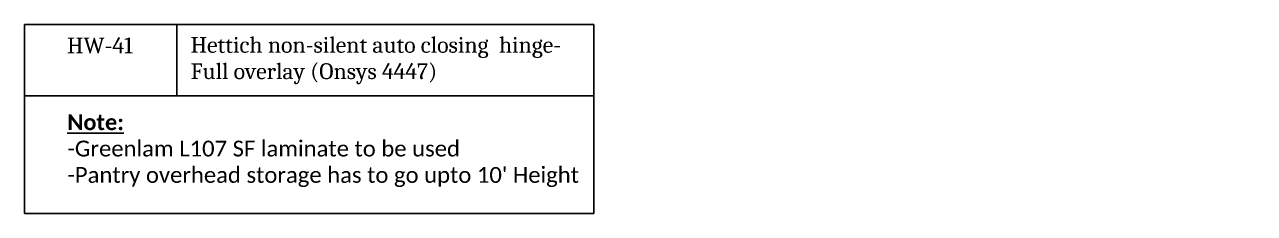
# Model space of a CAD drawing. Header units: millimetres. Extents: x 4214494 to 4225021, y -175262 to -164158.
# Drawn here: x 4221133 to 4225021, y -169888 to -169291 of the extents above; entities that cross this region are included whole.
import ezdxf
from ezdxf.entities.mleader import LeaderData, LeaderLine
from ezdxf.math import Vec2, Vec3

# ---------------------------------------------------------------- set-up
doc = ezdxf.new("R2010")
doc.units = ezdxf.units.MM
doc.header["$LTSCALE"] = 0.5
doc.header["$MEASUREMENT"] = 0
doc.styles.add('TEXT-75', font='calibril.ttf', dxfattribs={"height": 75})
doc.styles.add('TITAN', font='Cambria Math.ttf')

msp = doc.modelspace()

# ---------------------------------------------------------------- linework, layer by layer
for p, q in [((4221133, -169291.4), (4222932.8, -169291.4)), ((4221613.8, -169291.4), (4221613.8, -169516.4)), ((4221133, -169516.4), (4221133, -169692.1)), ((4221133, -169516.4), (4222932.8, -169516.4)), ((4222932.8, -169888.4), (4221133, -169888.4))]:
    msp.add_line(p, q)
for points in [[(4221133, -169291.4), (4221133, -169516.4), (4222932.8, -169516.4)], [(4222932.8, -169291.4), (4222932.8, -169692.1), (4222932.8, -169888.4)], [(4221133, -169888.4), (4221133, -169516.4), (4222932.8, -169516.4)]]:
    msp.add_lwpolyline(points)

# ---------------------------------------------------------------- texts
at = {"color": 0, "insert": (4221268.1, -169690.1), "char_height": 49.995, "attachment_point": 4, "style": 'TEXT-75'}
msp.add_mtext_dynamic_manual_height_columns("{\\fCalibri Light|b1|i0|c0|p34;\\LNote:\\P}-Greenlam L107 SF laminate to be used\\P{\\C1;-Pantry overhead storage has to go upto 10' Height}", width=1626.636, gutter_width=0.693, heights=[0], dxfattribs=at)

# ---------------------------------------------------------------- leaders
at = {"color": 0}
ml = msp.add_multileader_mtext('Standard', dxfattribs=at)
ml.set_content('HW-41', style='TITAN')
ml.set_leader_properties(color=252)
ml.build(insert=Vec2(0, 0))
ml.multileader.update_dxf_attribs({"text_right_attachment_type": 6, "dogleg_length": 0.36, "arrow_head_size": 50})
ctx = ml.context
ctx.base_point, ctx.char_height, ctx.arrow_head_size, ctx.landing_gap_size, ctx.plane_origin = Vec3(4221264.8, -169357.5), 49.99, 50, 2.25, Vec3(4221265.1, -169521.9)
ctx.right_attachment = 6
ctx.mtext.insert, ctx.mtext.width, ctx.mtext.flow_direction = Vec3(4221267, -169332.4), 873.253, 5
ml = msp.add_multileader_mtext('Standard', dxfattribs=at)
ml.set_content('{\\C256;Hettich non-silent auto closing  hinge- \\PFull overlay (Onsys 4447)}', style='TITAN')
ml.set_leader_properties(color=252)
ml.build(insert=Vec2(0, 0))
ml.multileader.update_dxf_attribs({"text_right_attachment_type": 6, "dogleg_length": 0.36, "arrow_head_size": 50})
ctx = ml.context
ctx.base_point, ctx.char_height, ctx.arrow_head_size, ctx.landing_gap_size, ctx.plane_origin = Vec3(4221655.5, -169363.7), 49.995, 50, 2.25, Vec3(4221655.8, -169520)
ctx.right_attachment = 6
ctx.mtext.insert, ctx.mtext.width, ctx.mtext.flow_direction = Vec3(4221657.7, -169330.5), 3363.155, 5

doc.saveas('drawing.dxf')
